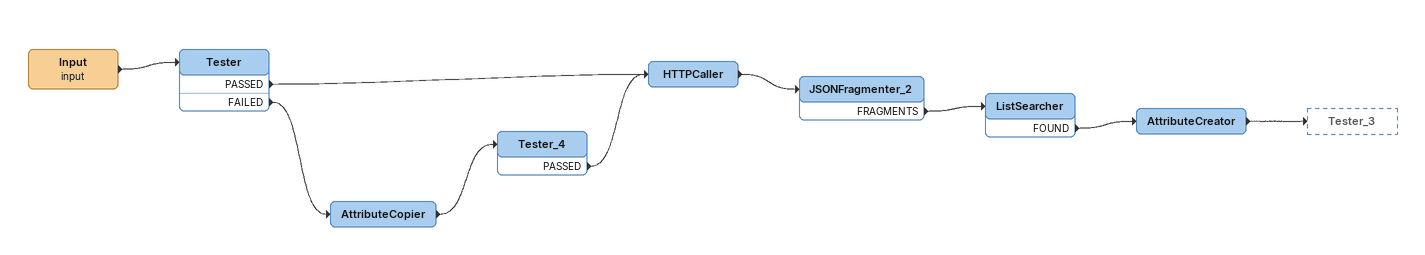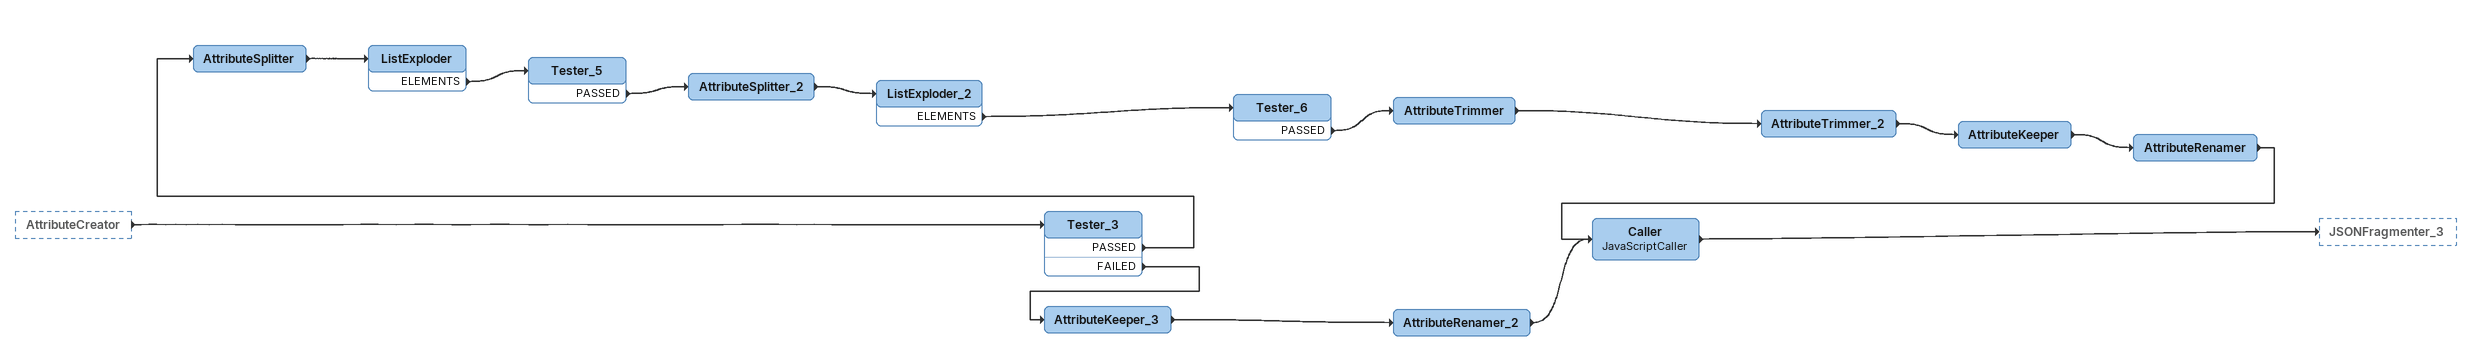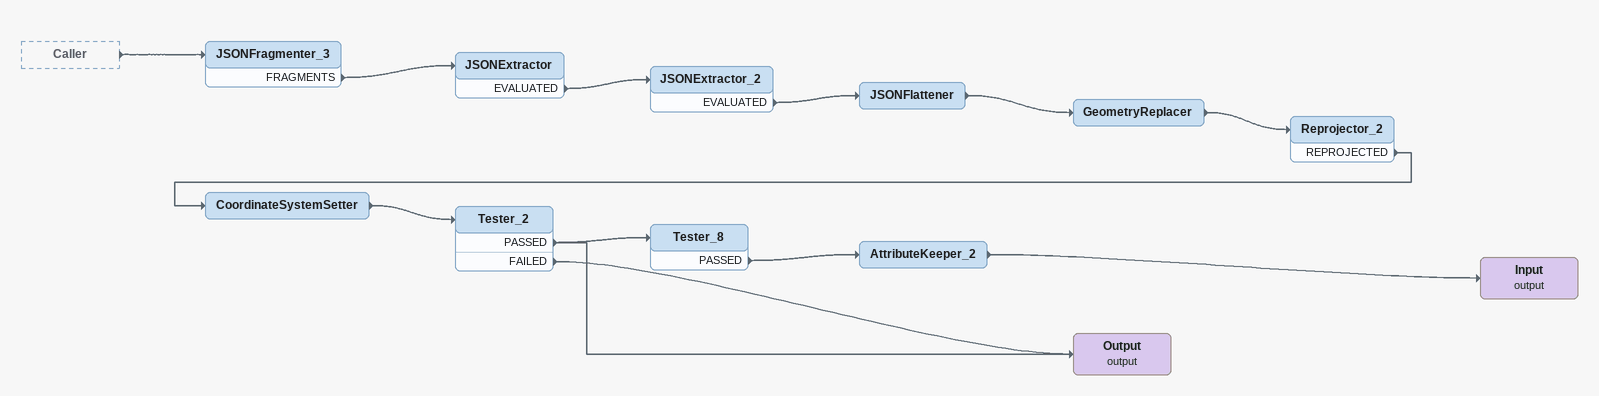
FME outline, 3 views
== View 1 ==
Input (input)
    -> Tester
Tester
    PASSED -> HTTPCaller
    FAILED -> AttributeCopier
AttributeCopier
    -> Tester_4
Tester_4
    PASSED -> HTTPCaller
HTTPCaller
    -> JSONFragmenter_2
JSONFragmenter_2
    FRAGMENTS -> ListSearcher
ListSearcher
    FOUND -> AttributeCreator
AttributeCreator
    -> Tester_3

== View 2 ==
AttributeCreator [outside]
    -> Tester_3
Tester_3
    PASSED -> AttributeSplitter
    FAILED -> AttributeKeeper_3
AttributeSplitter
    -> ListExploder
ListExploder
    ELEMENTS -> Tester_5
Tester_5
    PASSED -> AttributeSplitter_2
AttributeSplitter_2
    -> ListExploder_2
ListExploder_2
    ELEMENTS -> Tester_6
Tester_6
    PASSED -> AttributeTrimmer
AttributeTrimmer
    -> AttributeTrimmer_2
AttributeTrimmer_2
    -> AttributeKeeper
AttributeKeeper
    -> AttributeRenamer
AttributeRenamer
    -> Caller
AttributeKeeper_3
    -> AttributeRenamer_2
AttributeRenamer_2
    -> Caller
Caller: JavaScriptCaller
    -> JSONFragmenter_3

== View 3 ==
Caller [outside]
    -> JSONFragmenter_3
JSONFragmenter_3
    FRAGMENTS -> JSONExtractor
JSONExtractor
    EVALUATED -> JSONExtractor_2
JSONExtractor_2
    EVALUATED -> JSONFlattener
JSONFlattener
    -> GeometryReplacer
GeometryReplacer
    -> Reprojector_2
Reprojector_2
    REPROJECTED -> CoordinateSystemSetter
CoordinateSystemSetter
    -> Tester_2
Tester_2
    PASSED -> Tester_8
    PASSED -> Output (output)
    FAILED -> Output (output)
Tester_8
    PASSED -> AttributeKeeper_2
AttributeKeeper_2
    -> Input (output)
Input (output)
Output (output)
